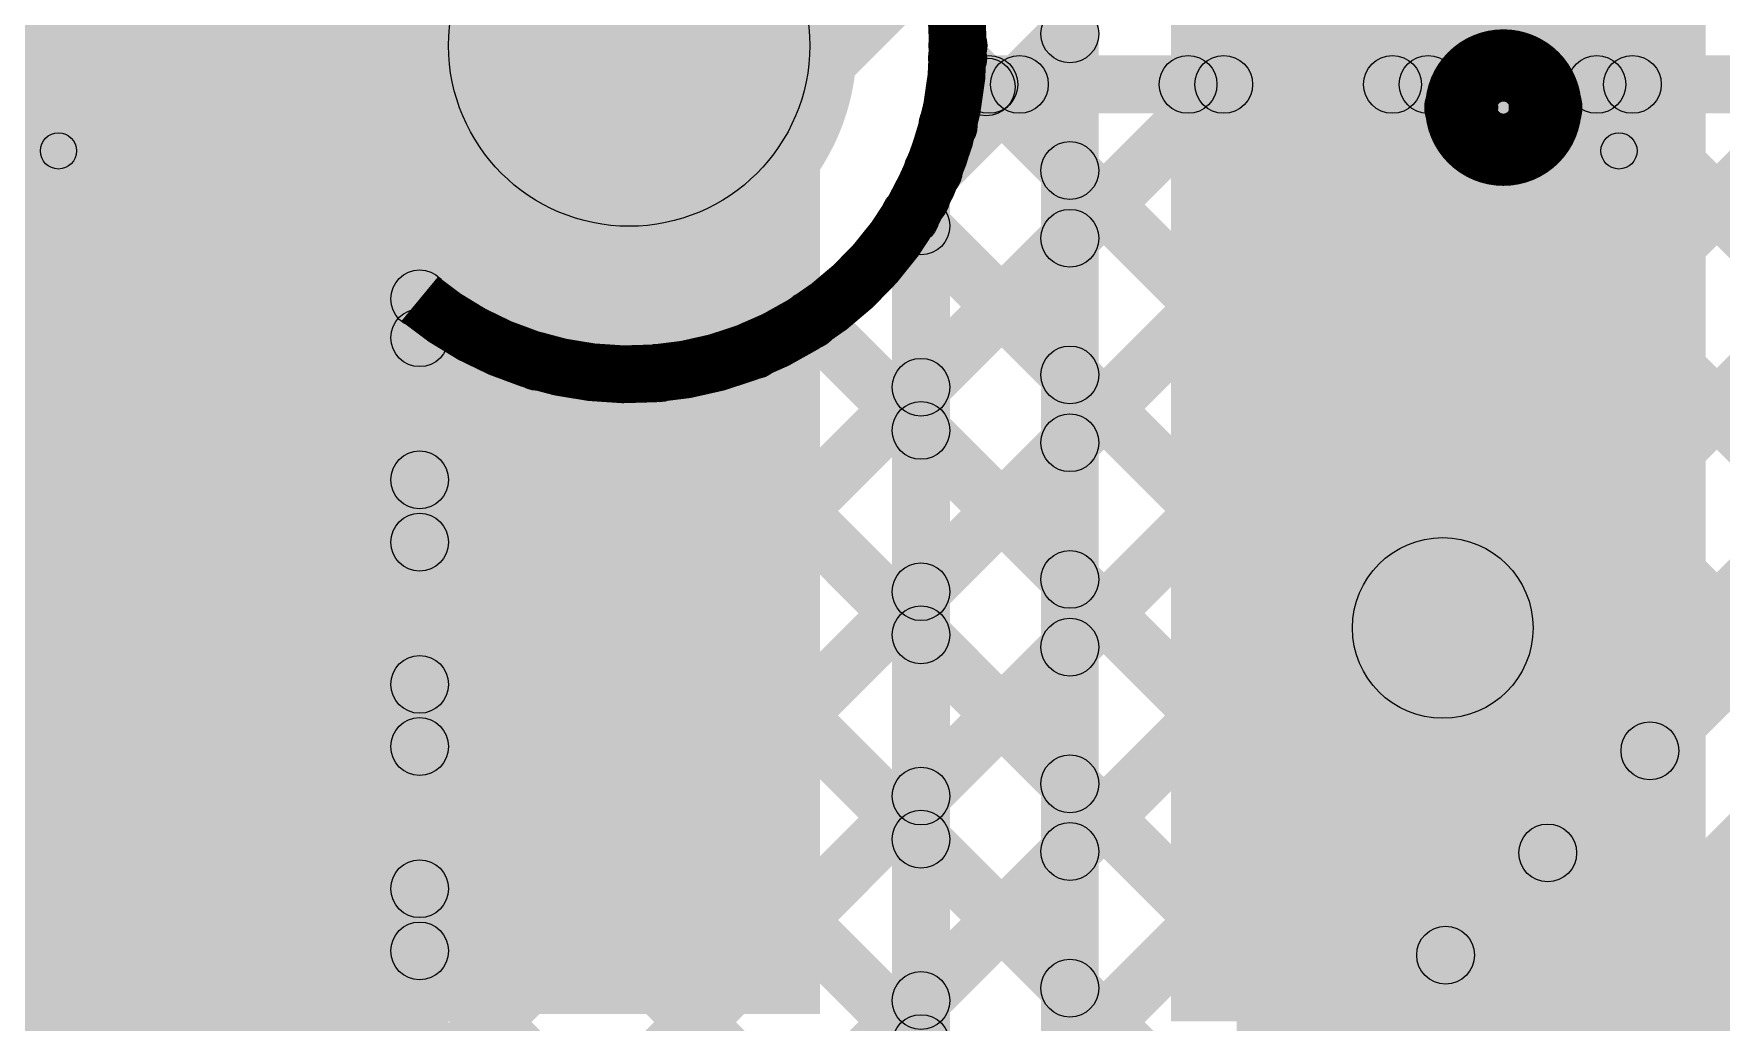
# Model space of a CAD drawing. Header units: millimetres. Extents: x 0.01 to 3.4, y 0.01 to 2.05.
# Drawn here: x 2.0876 to 2.3212, y 1.1459 to 1.2826 of the extents above; entities that cross this region are included whole.
import ezdxf

# ---------------------------------------------------------------- set-up
doc = ezdxf.new("R2010")
doc.units = ezdxf.units.MM
doc.header["$MEASUREMENT"] = 0
for name, color, linetype in [('BottomLayer', 5, 'Continuous'), ('TopLayer', 1, 'Continuous'), ('TopOverlay', 2, 'Continuous'), ('TopPaste', 8, 'Continuous'), ('TopSolder', 216, 'Continuous'), ('ViaHoleLayer', 16, 'Continuous')]:
    doc.layers.add(name, color=color, linetype=linetype)

# ---------------------------------------------------------------- blocks, each defined once
blk = doc.blocks.new('SPM5012T_100M_LR_27')
at = {"layer": 'TopLayer'}
for points in [[(-0.11417, 0.05512), (-0.05906, 0.05512), (-0.05906, -0.05512), (-0.11417, -0.05512)], [(0.05906, 0.05512), (0.11417, 0.05512), (0.11417, -0.05512), (0.05906, -0.05512)]]:
    blk.add_hatch(color=1, dxfattribs=at).paths.add_polyline_path(points)
at = {"layer": 'TopOverlay'}
h = blk.add_hatch(color=2, dxfattribs=at)
edge = h.paths.add_edge_path()
edge.add_arc((-0.108, -0.065), 0.0025, 0, 360)
h = blk.add_hatch(color=2, dxfattribs=at)
edge = h.paths.add_edge_path()
edge.add_arc((0.108, -0.065), 0.0025, 0, 360)
for points in [[(-0.1105, -0.065), (-0.1055, -0.065), (-0.1055, -0.102), (-0.1105, -0.102)], [(0.1055, -0.065), (0.1105, -0.065), (0.1105, -0.102), (0.1055, -0.102)]]:
    blk.add_hatch(color=2, dxfattribs=at).paths.add_polyline_path(points)
h = blk.add_hatch(color=2, dxfattribs=at)
edge = h.paths.add_edge_path()
edge.add_arc((-0.09783, -0.071), 0.005, 0, 360)
h = blk.add_hatch(color=2, dxfattribs=at)
edge = h.paths.add_edge_path()
edge.add_arc((-0.08617, -0.071), 0.005, 0, 360)
at = {"layer": 'TopPaste'}
for points in [[(-0.11417, 0.05512), (-0.05906, 0.05512), (-0.05906, -0.05512), (-0.11417, -0.05512)], [(0.05906, 0.05512), (0.11417, 0.05512), (0.11417, -0.05512), (0.05906, -0.05512)]]:
    blk.add_hatch(color=8, dxfattribs=at).paths.add_polyline_path(points)
at = {"layer": 'TopSolder'}
for points in [[(-0.11817, 0.05912), (-0.05506, 0.05912), (-0.05506, -0.05912), (-0.11817, -0.05912)], [(0.05506, 0.05912), (0.11817, 0.05912), (0.11817, -0.05912), (0.05506, -0.05912)]]:
    blk.add_hatch(color=216, dxfattribs=at).paths.add_polyline_path(points)
at = {"layer": 'TopOverlay', "const_width": 0.01}
blk.add_lwpolyline([(-0.08617, -0.071, 1), (-0.09783, -0.071, 1)], format="xyb", close=True, dxfattribs=at)
at = {"layer": 'TopOverlay'}
for centre, radius in [((-0.108, -0.065), 0.0025), ((0.108, -0.065), 0.0025), ((-0.09783, -0.071), 0.005), ((-0.08617, -0.071), 0.005)]:
    blk.add_circle(centre, radius, dxfattribs=at)

msp = doc.modelspace()

# ---------------------------------------------------------------- hatches: boundary and pattern name
at = {"layer": 'BottomLayer'}
for points in [[(2.127, 0.87355), (2.077, 0.87355), (2.077, 1.63024), (2.127, 1.63024)], [(2.18768, 1.26332), (2.15232, 1.29868), (2.18595, 1.33231), (2.22131, 1.29695)], [(2.14383, 1.04837), (2.13817, 1.05403), (2.3626, 1.27846), (2.36826, 1.2728)], [(2.14383, 1.02009), (2.13817, 1.02575), (2.39089, 1.27846), (2.39654, 1.2728)], [(2.14383, 1.13323), (2.13817, 1.13888), (2.27775, 1.27846), (2.28341, 1.2728)], [(2.14383, 1.16151), (2.13817, 1.16717), (2.24947, 1.27846), (2.25512, 1.2728)], [(2.14383, 1.07666), (2.13817, 1.08231), (2.33432, 1.27846), (2.33998, 1.2728)], [(2.14383, 1.10494), (2.13817, 1.1106), (2.30603, 1.27846), (2.31169, 1.2728)], [(2.21491, 1.26087), (2.20925, 1.26653), (2.22118, 1.27846), (2.22684, 1.2728)], [(2.21697, 1.26716), (2.21131, 1.27282), (2.21696, 1.27846), (2.22262, 1.2728)], [(2.21661, 1.27245), (2.22226, 1.27811), (2.31411, 1.18626), (2.30845, 1.18061)], [(2.21979, 1.27163), (2.21979, 1.27963), (2.39471, 1.27963), (2.39471, 1.27163)], [(2.24454, 1.2728), (2.25019, 1.27846), (2.32825, 1.2004), (2.32259, 1.19475)], [(2.27282, 1.2728), (2.27848, 1.27846), (2.34239, 1.21455), (2.33674, 1.20889)], [(2.30111, 1.2728), (2.30676, 1.27846), (2.35653, 1.22869), (2.35088, 1.22303)], [(2.20612, 1.25465), (2.21177, 1.26031), (2.29997, 1.17212), (2.29431, 1.16646)], [(2.25868, 1.04032), (2.22332, 1.07568), (2.40532, 1.25768), (2.44068, 1.22232)], [(2.21625, 1.08275), (2.21059, 1.08841), (2.37603, 1.25384), (2.38169, 1.24818)], [(2.145, 0.89698), (2.137, 0.89698), (2.137, 1.24595), (2.145, 1.24595)], [(2.19227, 1.24022), (2.19792, 1.24588), (2.28582, 1.15798), (2.28017, 1.15232)], [(2.13817, 1.23775), (2.14383, 1.2434), (2.25754, 1.12969), (2.25188, 1.12404)], [(2.14383, 1.18979), (2.13817, 1.19545), (2.18447, 1.24175), (2.19013, 1.23609)], [(2.14383, 1.21808), (2.13817, 1.22374), (2.15455, 1.24012), (2.16021, 1.23446)], [(2.17134, 1.23287), (2.17699, 1.23852), (2.27168, 1.14384), (2.26602, 1.13818)], [(2.13817, 1.20947), (2.14383, 1.21512), (2.2434, 1.11555), (2.23774, 1.1099)], [(2.13817, 1.18118), (2.14383, 1.18684), (2.22926, 1.10141), (2.2236, 1.09575)], [(2.13817, 1.1529), (2.14383, 1.15855), (2.21514, 1.08725), (2.20948, 1.08159)]]:
    msp.add_hatch(color=5, dxfattribs=at).paths.add_polyline_path(points)
h = msp.add_hatch(color=5, dxfattribs=at)
edge = h.paths.add_edge_path()
edge.add_arc((2.17, 1.281), 0.0315, 0, 360)
h = msp.add_hatch(color=5, dxfattribs=at)
edge = h.paths.add_edge_path()
edge.add_arc((2.17, 1.281), 0.025, 0, 360)
h = msp.add_hatch(color=5, dxfattribs=at)
edge = h.paths.add_edge_path()
edge.add_arc((2.21943, 1.27528), 0.004, 0, 360)
h = msp.add_hatch(color=5, dxfattribs=at)
edge = h.paths.add_edge_path()
edge.add_arc((2.21979, 1.27563), 0.004, 0, 360)
h = msp.add_hatch(color=5, dxfattribs=at)
edge = h.paths.add_edge_path()
edge.add_arc((2.21979, 1.27563), 0.004, 0, 360)
h = msp.add_hatch(color=5, dxfattribs=at)
edge = h.paths.add_edge_path()
edge.add_arc((2.22401, 1.27563), 0.004, 0, 360)
h = msp.add_hatch(color=5, dxfattribs=at)
edge = h.paths.add_edge_path()
edge.add_arc((2.24736, 1.27563), 0.004, 0, 360)
h = msp.add_hatch(color=5, dxfattribs=at)
edge = h.paths.add_edge_path()
edge.add_arc((2.25229, 1.27563), 0.004, 0, 360)
h = msp.add_hatch(color=5, dxfattribs=at)
edge = h.paths.add_edge_path()
edge.add_arc((2.27565, 1.27563), 0.004, 0, 360)
h = msp.add_hatch(color=5, dxfattribs=at)
edge = h.paths.add_edge_path()
edge.add_arc((2.28058, 1.27563), 0.004, 0, 360)
h = msp.add_hatch(color=5, dxfattribs=at)
edge = h.paths.add_edge_path()
edge.add_arc((2.30393, 1.27563), 0.004, 0, 360)
h = msp.add_hatch(color=5, dxfattribs=at)
edge = h.paths.add_edge_path()
edge.add_arc((2.30886, 1.27563), 0.004, 0, 360)
h = msp.add_hatch(color=5, dxfattribs=at)
edge = h.paths.add_edge_path()
edge.add_arc((2.21414, 1.26999), 0.004, 0, 360)
h = msp.add_hatch(color=5, dxfattribs=at)
edge = h.paths.add_edge_path()
edge.add_arc((2.21414, 1.26999), 0.004, 0, 360)
h = msp.add_hatch(color=5, dxfattribs=at)
edge = h.paths.add_edge_path()
edge.add_arc((2.21208, 1.2637), 0.004, 0, 360)
h = msp.add_hatch(color=5, dxfattribs=at)
edge = h.paths.add_edge_path()
edge.add_arc((2.20895, 1.25748), 0.004, 0, 360)
h = msp.add_hatch(color=5, dxfattribs=at)
edge = h.paths.add_edge_path()
edge.add_arc((2.141, 1.24595), 0.004, 0, 360)
h = msp.add_hatch(color=5, dxfattribs=at)
edge = h.paths.add_edge_path()
edge.add_arc((2.141, 1.24595), 0.004, 0, 360)
h = msp.add_hatch(color=5, dxfattribs=at)
edge = h.paths.add_edge_path()
edge.add_arc((2.19509, 1.24305), 0.004, 0, 360)
h = msp.add_hatch(color=5, dxfattribs=at)
edge = h.paths.add_edge_path()
edge.add_arc((2.141, 1.24058), 0.004, 0, 360)
h = msp.add_hatch(color=5, dxfattribs=at)
edge = h.paths.add_edge_path()
edge.add_arc((2.1873, 1.23892), 0.004, 0, 360)
h = msp.add_hatch(color=5, dxfattribs=at)
edge = h.paths.add_edge_path()
edge.add_arc((2.15738, 1.23729), 0.004, 0, 360)
h = msp.add_hatch(color=5, dxfattribs=at)
edge = h.paths.add_edge_path()
edge.add_arc((2.17416, 1.2357), 0.004, 0, 360)
h = msp.add_hatch(color=5, dxfattribs=at)
edge = h.paths.add_edge_path()
edge.add_arc((2.141, 1.22091), 0.004, 0, 360)
h = msp.add_hatch(color=5, dxfattribs=at)
edge = h.paths.add_edge_path()
edge.add_arc((2.141, 1.21229), 0.004, 0, 360)
h = msp.add_hatch(color=5, dxfattribs=at)
edge = h.paths.add_edge_path()
edge.add_arc((2.141, 1.19262), 0.004, 0, 360)
h = msp.add_hatch(color=5, dxfattribs=at)
edge = h.paths.add_edge_path()
edge.add_arc((2.141, 1.18401), 0.004, 0, 360)
h = msp.add_hatch(color=5, dxfattribs=at)
edge = h.paths.add_edge_path()
edge.add_arc((2.31128, 1.18343), 0.004, 0, 360)
h = msp.add_hatch(color=5, dxfattribs=at)
edge = h.paths.add_edge_path()
edge.add_arc((2.29714, 1.16929), 0.004, 0, 360)
h = msp.add_hatch(color=5, dxfattribs=at)
edge = h.paths.add_edge_path()
edge.add_arc((2.141, 1.16434), 0.004, 0, 360)
h = msp.add_hatch(color=5, dxfattribs=at)
edge = h.paths.add_edge_path()
edge.add_arc((2.141, 1.15573), 0.004, 0, 360)
h = msp.add_hatch(color=5, dxfattribs=at)
edge = h.paths.add_edge_path()
edge.add_arc((2.283, 1.15515), 0.004, 0, 360)
at = {"layer": 'TopLayer'}
for points in [[(2.09439, 1.45642), (2.09439, 1.147), (2.19639, 1.147), (2.19639, 1.45642)], [(2.245, 1.146), (2.319, 1.146), (2.319, 1.437), (2.245, 1.437)], [(2.29511, 1.20042), (2.27011, 1.20042), (2.27011, 1.36239), (2.29511, 1.36239)], [(2.235, 1.132), (2.227, 1.132), (2.227, 1.29651), (2.235, 1.29651)], [(2.21491, 1.26087), (2.20925, 1.26653), (2.22817, 1.28545), (2.23383, 1.27979)], [(2.21263, 1.27642), (2.21829, 1.28208), (2.23383, 1.26654), (2.22817, 1.26088)], [(2.21439, 1.133), (2.20639, 1.133), (2.20639, 1.26005), (2.21439, 1.26005)], [(2.20756, 1.25321), (2.21321, 1.25887), (2.23383, 1.23826), (2.22817, 1.2326)], [(2.21321, 1.2309), (2.20756, 1.23655), (2.22817, 1.25717), (2.23383, 1.25151)], [(2.20756, 1.22493), (2.21321, 1.23059), (2.23383, 1.20997), (2.22817, 1.20432)], [(2.21321, 1.20261), (2.20756, 1.20827), (2.22817, 1.22888), (2.23383, 1.22323)], [(2.20756, 1.19665), (2.21321, 1.2023), (2.23383, 1.18169), (2.22817, 1.17603)], [(2.21321, 1.17433), (2.20756, 1.17998), (2.22817, 1.2006), (2.23383, 1.19494)], [(2.20756, 1.16836), (2.21321, 1.17402), (2.23383, 1.1534), (2.22817, 1.14775)], [(2.21321, 1.14604), (2.20756, 1.1517), (2.22817, 1.17231), (2.23383, 1.16666)]]:
    msp.add_hatch(color=1, dxfattribs=at).paths.add_polyline_path(points)
h = msp.add_hatch(color=1, dxfattribs=at)
edge = h.paths.add_edge_path()
edge.add_arc((2.17, 1.281), 0.0315, 0, 360)
h = msp.add_hatch(color=1, dxfattribs=at)
edge = h.paths.add_edge_path()
edge.add_arc((2.2155, 1.281), 0.004, 0, 360)
h = msp.add_hatch(color=1, dxfattribs=at)
edge = h.paths.add_edge_path()
edge.add_arc((2.2155, 1.281), 0.004, 0, 360)
h = msp.add_hatch(color=1, dxfattribs=at)
edge = h.paths.add_edge_path()
edge.add_arc((2.231, 1.28262), 0.004, 0, 360)
h = msp.add_hatch(color=1, dxfattribs=at)
edge = h.paths.add_edge_path()
edge.add_arc((2.21546, 1.27925), 0.004, 0, 360)
h = msp.add_hatch(color=1, dxfattribs=at)
edge = h.paths.add_edge_path()
edge.add_arc((2.21208, 1.2637), 0.004, 0, 360)
h = msp.add_hatch(color=1, dxfattribs=at)
edge = h.paths.add_edge_path()
edge.add_arc((2.231, 1.26371), 0.004, 0, 360)
h = msp.add_hatch(color=1, dxfattribs=at)
edge = h.paths.add_edge_path()
edge.add_arc((2.21039, 1.26005), 0.004, 0, 360)
h = msp.add_hatch(color=1, dxfattribs=at)
edge = h.paths.add_edge_path()
edge.add_arc((2.21039, 1.26005), 0.004, 0, 360)
h = msp.add_hatch(color=1, dxfattribs=at)
edge = h.paths.add_edge_path()
edge.add_arc((2.21039, 1.25604), 0.004, 0, 360)
h = msp.add_hatch(color=1, dxfattribs=at)
edge = h.paths.add_edge_path()
edge.add_arc((2.231, 1.25434), 0.004, 0, 360)
h = msp.add_hatch(color=1, dxfattribs=at)
edge = h.paths.add_edge_path()
edge.add_arc((2.231, 1.23543), 0.004, 0, 360)
h = msp.add_hatch(color=1, dxfattribs=at)
edge = h.paths.add_edge_path()
edge.add_arc((2.21039, 1.23372), 0.004, 0, 360)
h = msp.add_hatch(color=1, dxfattribs=at)
edge = h.paths.add_edge_path()
edge.add_arc((2.21039, 1.22776), 0.004, 0, 360)
h = msp.add_hatch(color=1, dxfattribs=at)
edge = h.paths.add_edge_path()
edge.add_arc((2.231, 1.22605), 0.004, 0, 360)
h = msp.add_hatch(color=1, dxfattribs=at)
edge = h.paths.add_edge_path()
edge.add_arc((2.28261, 1.20042), 0.0125, 0, 360)
h = msp.add_hatch(color=1, dxfattribs=at)
edge = h.paths.add_edge_path()
edge.add_arc((2.231, 1.20714), 0.004, 0, 360)
h = msp.add_hatch(color=1, dxfattribs=at)
edge = h.paths.add_edge_path()
edge.add_arc((2.21039, 1.20544), 0.004, 0, 360)
h = msp.add_hatch(color=1, dxfattribs=at)
edge = h.paths.add_edge_path()
edge.add_arc((2.21039, 1.19947), 0.004, 0, 360)
h = msp.add_hatch(color=1, dxfattribs=at)
edge = h.paths.add_edge_path()
edge.add_arc((2.231, 1.19777), 0.004, 0, 360)
h = msp.add_hatch(color=1, dxfattribs=at)
edge = h.paths.add_edge_path()
edge.add_arc((2.231, 1.17886), 0.004, 0, 360)
h = msp.add_hatch(color=1, dxfattribs=at)
edge = h.paths.add_edge_path()
edge.add_arc((2.21039, 1.17716), 0.004, 0, 360)
h = msp.add_hatch(color=1, dxfattribs=at)
edge = h.paths.add_edge_path()
edge.add_arc((2.21039, 1.17119), 0.004, 0, 360)
h = msp.add_hatch(color=1, dxfattribs=at)
edge = h.paths.add_edge_path()
edge.add_arc((2.231, 1.16949), 0.004, 0, 360)
h = msp.add_hatch(color=1, dxfattribs=at)
edge = h.paths.add_edge_path()
edge.add_arc((2.231, 1.15058), 0.004, 0, 360)
h = msp.add_hatch(color=1, dxfattribs=at)
edge = h.paths.add_edge_path()
edge.add_arc((2.21039, 1.14887), 0.004, 0, 360)
h = msp.add_hatch(color=1, dxfattribs=at)
edge = h.paths.add_edge_path()
edge.add_arc((2.21039, 1.14291), 0.004, 0, 360)
at = {"layer": 'ViaHoleLayer'}
h = msp.add_hatch(color=16, dxfattribs=at)
edge = h.paths.add_edge_path()
edge.add_arc((2.17, 1.281), 0.01575, 0, 360)

# ---------------------------------------------------------------- linework, layer by layer
at = {"layer": 'BottomLayer', "const_width": 0.008}
msp.add_lwpolyline([(2.21414, 1.26999, -0.551991), (2.141, 1.24595)], format="xyb", dxfattribs=at)
at = {"layer": 'BottomLayer'}
for centre, radius in [((2.17, 1.281), 0.025), ((2.21943, 1.27528), 0.004), ((2.21979, 1.27563), 0.004), ((2.21979, 1.27563), 0.004), ((2.22401, 1.27563), 0.004), ((2.24736, 1.27563), 0.004), ((2.25229, 1.27563), 0.004), ((2.27565, 1.27563), 0.004), ((2.28058, 1.27563), 0.004), ((2.30393, 1.27563), 0.004), ((2.30886, 1.27563), 0.004), ((2.21414, 1.26999), 0.004), ((2.21414, 1.26999), 0.004), ((2.21208, 1.2637), 0.004), ((2.20895, 1.25748), 0.004), ((2.141, 1.24595), 0.004), ((2.141, 1.24595), 0.004), ((2.19509, 1.24305), 0.004), ((2.141, 1.24058), 0.004), ((2.1873, 1.23892), 0.004), ((2.15738, 1.23729), 0.004), ((2.17416, 1.2357), 0.004), ((2.141, 1.22091), 0.004), ((2.141, 1.21229), 0.004), ((2.141, 1.19262), 0.004), ((2.141, 1.18401), 0.004), ((2.31128, 1.18343), 0.004), ((2.29714, 1.16929), 0.004), ((2.141, 1.16434), 0.004), ((2.141, 1.15573), 0.004), ((2.283, 1.15515), 0.004)]:
    msp.add_circle(centre, radius, dxfattribs=at)
at = {"layer": 'TopLayer', "const_width": 0.008}
for points in [[(2.21277, 1.29651, -0.087211), (2.2155, 1.281)], [(2.2155, 1.281, -0.120198), (2.21039, 1.26005)]]:
    msp.add_lwpolyline(points, format="xyb", dxfattribs=at)
at = {"layer": 'TopLayer'}
for centre, radius in [((2.2155, 1.281), 0.004), ((2.2155, 1.281), 0.004), ((2.231, 1.28262), 0.004), ((2.21546, 1.27925), 0.004), ((2.21208, 1.2637), 0.004), ((2.231, 1.26371), 0.004), ((2.21039, 1.26005), 0.004), ((2.21039, 1.26005), 0.004), ((2.21039, 1.25604), 0.004), ((2.231, 1.25434), 0.004), ((2.231, 1.23543), 0.004), ((2.21039, 1.23372), 0.004), ((2.21039, 1.22776), 0.004), ((2.231, 1.22605), 0.004), ((2.28261, 1.20042), 0.0125), ((2.231, 1.20714), 0.004), ((2.21039, 1.20544), 0.004), ((2.21039, 1.19947), 0.004), ((2.231, 1.19777), 0.004), ((2.231, 1.17886), 0.004), ((2.21039, 1.17716), 0.004), ((2.21039, 1.17119), 0.004), ((2.231, 1.16949), 0.004), ((2.231, 1.15058), 0.004), ((2.21039, 1.14887), 0.004), ((2.21039, 1.14291), 0.004)]:
    msp.add_circle(centre, radius, dxfattribs=at)

# ---------------------------------------------------------------- block references
at = {"rotation": 180}
msp.add_blockref('SPM5012T_100M_LR_27', (2.199, 1.20142), dxfattribs=at)

doc.saveas('drawing.dxf')
